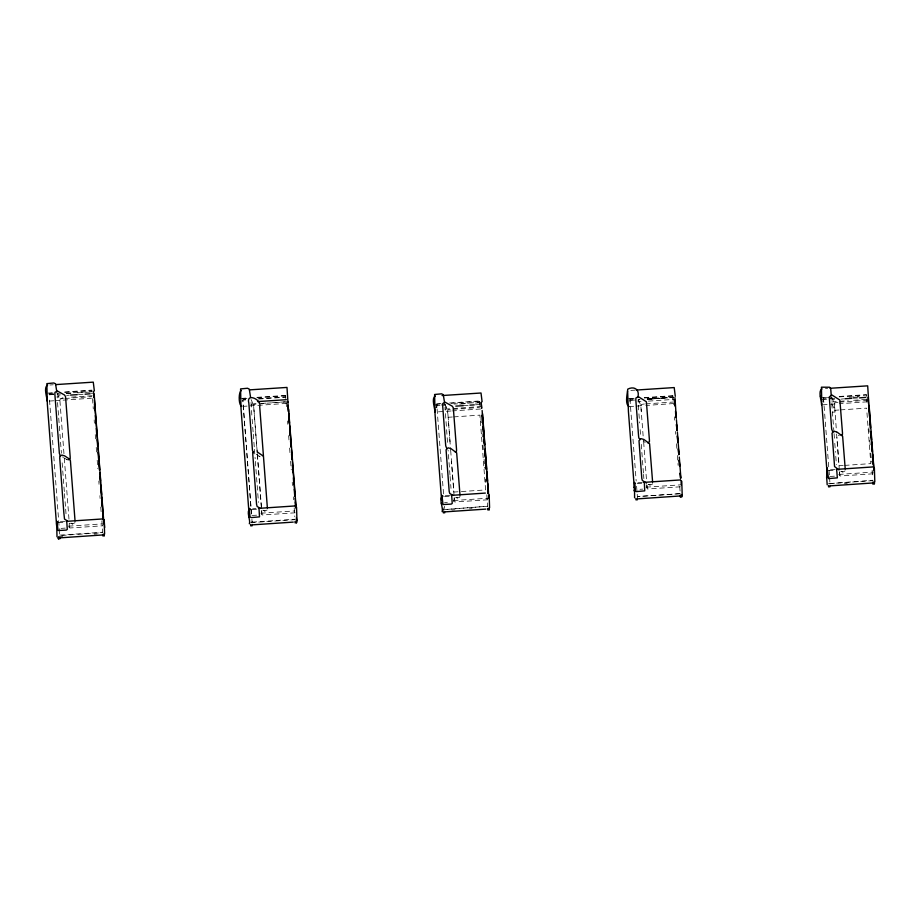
<?xml version="1.0" encoding="UTF-8"?>
<svg xmlns="http://www.w3.org/2000/svg" width="921" height="921" viewBox="0 0 921 921"><rect width="100%" height="100%" fill="white"/><g stroke="black" fill="none" stroke-linecap="round" stroke-linejoin="round"><path stroke-width="0.69" stroke-dasharray="4.61 3.45" d="M64.712 392.369L91.916 390.527L91.95 393.739L91.847 392.346M251.824 415.072L251.053 402.396L253.805 401.855M251.917 519.283L252.124 522.564L251.905 519.709M285.579 397.653L285.614 395.823L286.696 410.041M435.334 407.577L436.784 407.473L436.842 405.24L445.43 404.664M447.502 442.322L445.027 407.174L449.034 406.564M451.025 403.306L479.668 401.383L479.703 404.584L479.76 402.339L454.007 404.077M443.289 509.647L487.658 506.239L444.739 509.555L444.532 506.285M634.201 398.701L629.906 398.989L629.987 402.189L630.045 399.956L634.339 399.668M638.633 409.88L638.08 400.059L639.496 399.633M644.228 398.022L672.871 396.099L672.906 399.3L672.963 397.055L647.21 398.793M680.262 493.668L637.355 496.557L680.262 493.668L679.733 486.587M832.031 397.388L823.443 397.964L823.524 401.165L822.073 401.257M823.524 401.165L823.581 398.931L832.158 398.344M833.954 432.26L831.64 401.947L831.836 399.749L834.438 399.472M829.971 483.56L872.901 480.232M460.028 496.154C460.373 498.618 455.078 497.547 456.356 497.697M251.007 404.331L257.627 403.697M646.807 488.153L646.876 484.527M831.64 401.947L848.206 400.658M444.97 409.108L481.683 406.46M69.098 527.56L69.282 523.174L69.835 527.986L102.864 525.787M261.426 514.574L261.633 510.326M839.284 475.57L839.503 471.621M75.05 522.656L72.655 523.945L68.81 521.931M652.609 483.663C652.252 485.666 647.705 484.4 648.971 484.699M845.121 470.827L843.256 471.943L840.539 471.068M267.159 509.946L264.995 510.959L262.692 510.073M453.673 501.795L454.249 497.467M638.034 401.993L640.993 401.625M66.634 395.443L69.236 395.167M463.597 405.677L468.697 405.24M841.057 399.127L843.659 398.851M60.015 395.788C53.855 395.65 58.276 400.67 62.985 397.699M256.176 403.905L253.897 404.112L253.678 405.758L257.27 453.42M286.581 403.41L248.451 406M450.196 409.488L447.917 409.695L447.71 411.342L450.622 450.139M480.612 408.993L452.499 410.904M651.884 398.828L647.417 399.161L656.201 398.655L647.659 399.127M475.455 404.791L480.325 404.469M295.192 512.801L262.174 514.989L261.599 510.407M487.808 499.792L454.79 501.991L454.18 497.052M680.423 486.795L647.394 488.993L646.853 484.768M873.039 473.797L840.021 475.996L839.422 471.149M63.48 398.574L60.072 398.92L60.084 402.615M64.815 398.482L91.824 396.663M644.412 403.985L640.935 404.503L641.258 411.215M645.759 403.893L674.126 401.982M673.804 403.548L645.817 405.459M838.006 402.247L834.391 402.88L836.556 432.663M839.399 402.155L868.319 400.244M867.283 401.821L839.296 403.72M49.918 384.99L53.234 384.771M47.535 393.106L53.268 392.714M64.723 391.943L91.927 390.101M48.963 393.428L53.257 393.14M49.101 394.395L59.105 393.716M66.266 393.232L71.988 392.853M73.415 392.749L92.008 391.494M49.089 394.821L60.533 394.05M66.254 393.658L71.976 393.279M77.698 392.887L91.996 391.92L91.893 390.527M78.446 394.545L83.351 394.246M71.424 397.124L92.526 395.708M49.481 401.061L53.683 400.785M55.076 400.681L91.467 398.229M241.256 398.402L246.989 398.022M257.017 397.342L287.087 395.316M242.684 398.735L246.978 398.448M257.005 397.768L287.076 395.742M245.677 399.507L242.822 399.702L251.479 513.596M258.559 398.632L285.729 396.801M245.665 399.933L242.81 400.128L251.468 514.022M258.548 399.058L285.729 397.227M261.46 403.444L268.92 402.938M272.42 402.707L286.293 401.763M258.962 403.72L286.903 401.844M244.157 406.288L247.024 406.092M630.85 390.412L635.271 390.113M436.715 403.847L441.009 403.559M449.609 402.984L479.68 400.957M435.276 404.365L440.998 403.985M435.38 405.758L445.419 405.09M459.717 404.123L468.305 403.536M475.455 403.064L479.749 402.765M452.994 409.292L479.542 407.519M628.49 398.666L634.212 398.275M644.24 397.596L672.871 395.673M451.071 410.996L435.829 412.009M661.117 398.206L673.988 397.342M630.033 400.382L640.049 399.702M647.198 399.219L672.952 397.481M825.435 388.604L827.645 388.455M648.372 401.119L673.619 399.415M452.315 416.994L448.182 417.282L450.265 445.096M453.696 416.902L479.899 415.141L482.811 453.017L485.586 489.914L459.383 491.687M629.02 406.575L644.412 405.551M822.016 397.63L827.749 397.25M839.204 396.479L866.408 394.637M839.192 396.905L866.396 395.063M849.323 397.193L859.339 396.514M822.119 399.438L835.013 398.586M853.606 397.331L859.328 396.939M853.617 400.29L868.353 399.3M822.499 404.849L837.891 403.812M838.996 409.995L834.863 410.282L834.875 410.939L832.112 403.905M840.378 409.903L866.58 408.141L866.661 408.797M834.967 412.044L832.423 412.171M843.222 465.485L839.077 465.761L836.89 437.406M844.603 465.393L870.806 463.62L866.742 409.891M458.002 491.779L453.869 492.056L451.497 461.352M60.326 521.781L64.735 521.482M252.653 508.783L255.969 508.565M445.269 495.786L449.69 495.486M637.885 482.788L642.305 482.489M830.5 469.779L834.921 469.48M58.299 522.656L64.666 522.23M251.905 509.578L258.271 509.152M444.521 496.58L449.609 496.235M637.136 483.571L642.225 483.237M828.486 470.666L836.118 470.147M68.522 526.167L102.277 523.888M260.85 513.216L294.605 510.936M646.07 487.174L681.241 484.803M838.709 474.43L873.879 472.059M453.5 500.552L488.66 498.18M61.051 528.378L65.241 528.101M251.986 515.484L257.569 515.104M444.601 502.486L447.387 502.29M640.003 489.293L642.8 489.109M829.844 476.479L835.428 476.099M59.796 535.124L102.715 532.234M252.135 522.138L295.042 519.237M250.673 522.644L295.042 519.663M828.52 483.652L872.889 480.658M58.449 536.609L62.743 536.321M94.253 534.203L97.119 534.007M451.992 510.038L454.859 509.843M469.169 508.887L472.036 508.691M844.384 483.56L847.251 483.364M852.869 398.229L859.189 397.907M91.386 393.67L92.572 393.624M664.375 397.987L654.981 398.62M841.31 471.575L842.842 471.955L841 471.437L841.587 471.702M648.683 484.584L650.226 484.953L648.384 484.434M456.079 497.582L457.61 497.962L455.768 497.432M67.797 459.947L63.94 457.921M71.124 523.577L72.655 523.945L70.813 523.427L71.412 523.692M839.365 435.541L838.248 435.196M260.159 456.758L255.624 453.915M67.072 459.763L66.231 459.556M62.536 456.908L63.33 457.415M643.18 440.986L645.184 442.483M638.311 399.702L640.797 405.355L643.514 440.963M251.099 399.564L253.574 405.217L257.281 452.867M831.502 397.055L834.069 402.788L834.622 407.289M444.831 404.227L447.399 409.949L447.997 415.026M57.079 393.371L59.853 399.944L64.205 456.862M866.373 395.051L866.488 396.444M866.707 398.885L866.914 402.166M868.871 427.851L869.194 432.133M869.861 440.273L870.391 447.836M870.84 453.12L871.473 462.112M872.141 470.251L872.671 477.803M836.602 434.01L839.319 469.722M834.058 433.653L834.587 440.583M834.794 443.346L835.474 452.292M835.784 456.344L836.418 464.656M823.466 397.953L829.441 475.996M829.545 477.423L830.074 484.941M672.848 396.088L673.493 404.561M674.471 416.856L674.667 420.114M675.53 431.431L675.749 434.263M676.509 443.738L676.935 449.816M677.361 455.469L678.109 465.37M643.664 442.092L646.749 483.444M638.932 413.817L639.635 423.004M640.141 429.681L640.648 436.358M641.258 444.371L643.434 472.98M643.537 474.384L643.86 478.621M629.929 398.977L636.169 481.004M636.607 486.23L637.459 497.939M479.645 401.372L480.071 407.036M480.935 418.422L481.269 422.693M482.144 433.653L482.351 436.922M483.007 445.039L483.537 452.579M484.089 459.268L484.722 468.236M485.609 479.196L485.816 482.466M486.795 494.853L487.646 506.665M450.703 450.599L454.099 495.97M450.001 475.178L448.101 450.265M450.093 476.456L451.002 488.36M443.542 493.909L436.727 404.261L436.784 407.473M443.185 507.782L443.404 510.625M287.571 421.001L287.778 424.282M288.653 435.668L288.975 439.939M289.631 448.055L290.161 455.596M290.599 461.294L291.243 469.837M292.233 482.224L292.441 485.494M293.304 496.891L293.523 499.735M294.179 507.851L294.824 516.819M257.385 454.295L261.403 507.137M257.373 454.847L261.391 507.816M252.147 419.228L253.183 432.87M253.287 434.217L254.334 447.997M254.426 449.344L255.152 458.739M255.347 461.421L258.467 502.406M92.549 398.609L93.297 408.982M94.172 419.93L94.379 423.2M95.243 434.574L95.565 438.833M96.221 447.364L96.763 454.467M97.189 460.155L97.845 468.685M98.823 481.05L99.031 484.319M99.894 495.694L100.113 498.537M100.757 507.068L101.298 514.171M101.851 520.86L102.703 532.66L59.784 535.55L59.462 531.29M64.309 458.29L69.179 521.747M57.551 402.512L58.633 416.695M58.737 418.122L61.408 453.213M62.144 462.849L64.378 492.24M64.482 493.656L65.552 507.759M65.667 509.163L66.197 516.221M49.527 400.082L59.358 529.863M264.995 510.959L263.153 510.441L264.995 510.959M259.63 456.678L259.043 456.413L259.63 456.678"/><path stroke-width="1.38" d="M821.762 401.706L821.428 387.188L829.625 387.234L830.719 388.754L831.283 395.777M59.75 537.357L59.853 538.75L58.403 538.854L58.437 537.024M102.657 534.468L102.761 535.861L104.211 535.757L104.269 533.524M241.797 406.437C238.481 405.424 238.378 392.093 241.29 390.446M249.107 514.321L241.049 409.085L240.577 388.904L247.53 388.259L249.257 389.076L250.581 397.365M249.349 523.796C250.938 520.434 245.55 510.648 250.305 508.968M287.951 402.235L286.995 387.43L249.487 389.871M296.481 519.559L296.55 522.771L295.1 522.863L294.996 521.482M296.55 522.771L296.608 520.526M296.965 520.756L296.539 507.206M434.885 412.021C435.115 408.682 431.028 398.125 435.311 396.03M441.562 499.873L435.069 414.531L434.608 394.487L441.562 393.831L443.277 394.649L444.613 402.949M442.115 511.615C443.611 508.081 438.143 497.916 442.92 495.959M487.612 508.473L487.716 509.866L489.155 509.762L489.201 507.943M489.581 507.759L489.155 494.209M629.02 406.575C624.737 404.181 627.316 393.797 627.742 389.134C634.615 385.703 639.968 389.882 637.804 397.504M676.336 418.341L674.955 397.573M681.816 494.945L681.77 496.764L680.331 496.868L680.366 495.038M682.185 494.761L681.77 481.211M821.555 404.86C821.785 401.51 817.698 390.953 821.981 388.858M821.751 402.707L827.334 476.376M827.196 484.791L826.632 476.94L827.231 470.09M868.641 400.647L867.686 385.841L830.178 388.282M874.443 481.948L874.397 483.767L872.947 483.859L872.993 482.04M874.812 481.752L874.386 468.202M104.603 534.099L104.142 519.674L104.695 527.445M634.581 497.789L634.534 482.374L634.903 483.502M451.716 495.924L452.234 503.465L451.198 504.109L443.001 504.535L441.919 495.371L442.644 496.649M259.043 509.094L259.503 516.865L251.26 517.602L250.028 516.9L249.303 508.38L250.028 509.647M66.784 521.85L67.279 529.448L66.243 530.105L58.058 530.531L56.975 521.367L57.701 522.633M644.355 482.857L644.723 490.858L636.492 491.595L635.248 490.905L634.604 483.03M868.342 401.452L868.353 399.3M267.378 507.989L259.71 406.679C262.255 399.656 245.803 392.358 248.831 403.053L252.458 450.357L253.402 452.752M253.966 451.75L252.78 452.821L252.78 454.548L256.568 504.374L257.143 506.492L260.528 508.427M836.694 470.055L837.35 477.861L828.543 478.609L827.127 468.916M455.354 452.038L456.528 451.083L456.528 449.413L453.316 407.842L452.269 406.196L445.165 402.224L442.736 403.548L442.644 405.447L445.718 445.81L446.662 448.205M841.299 435.38L842.473 434.424L842.473 432.755L839.86 400.025L831.824 394.948L829.28 396.974L831.663 429.14L832.607 431.535M68.615 459.809L70.18 458.646L70.18 456.977L65.541 396.629L64.482 394.982L57.39 391.011L54.961 392.334L54.869 394.234L59.37 453.362L60.314 455.757M647.843 442.863L649.42 441.7L649.42 440.031L646.381 401.752L638.345 396.675L635.916 397.999L635.824 399.898L638.61 436.427L638.863 438.131L640.164 439.121M103.682 523.796L101.805 497.202M681.241 484.803L681.068 480.543M488.66 498.18L488.591 495.417M47.57 385.174C43.252 387.257 47.19 397.791 47.144 401.165M57.965 521.954L56.618 522.875L57.01 536.782M77.26 394.649L70.48 395.074M85.066 394.2L90.143 393.751M474.234 404.883L469.917 405.148M851.683 398.333L844.879 398.77M859.489 397.884L865.763 397.377M455.791 406.126L463.298 405.689M638.403 498.802L680.826 495.924M831.018 485.804L873.453 482.926M55.767 384.598L93.274 382.146L94.356 390.907M442.08 395.546L481.015 393.002L482.097 401.763M636.699 390.02L674.207 387.568L675.289 396.318M66.162 521.378L102.749 518.937M258.502 508.392L295.077 505.94M451.117 495.383L485.344 493.08M643.733 482.385L680.308 479.945M836.349 469.388L872.935 466.935M58.483 537.945L103.267 534.917M253.171 524.809L293.246 522.103M445.787 511.811L485.862 509.106M286.35 399.679L257.523 401.602M67.406 520.918L64.505 519.076L63.848 512.916L59.738 458.244L59.83 456.344L61.834 455.055L64.643 455.872L69.351 458.992L70.41 460.638L75.05 520.975M257.385 452.015L263.049 455.964M453.144 495.429L449.759 493.495L449.183 491.377L446.075 449.816L448.205 447.825L451.014 448.654L456.666 452.867L459.993 494.991M838.996 469.94L834.564 466.567L832.031 433.204L834.161 431.212L836.959 432.041L842.623 436.255L845.236 468.985M646.369 482.938L642.374 480.497L641.799 478.379L638.99 440.652L641.108 438.661L643.917 439.49L649.57 443.703L652.609 481.982M827.519 470.493L827.07 467.741M287.824 401.706L288.618 411.537M56.595 525.569L47.351 404.112L46.856 383.631L53.809 382.975L55.536 383.804L56.86 392.093M634.224 487.036L634.327 488.199L628.433 411.618L627.627 391.195M94.379 399.944L97.891 445.752M869.102 405.298L873.833 467.546M868.63 401.084L870.644 427.563M870.944 431.454L871.588 439.881M871.738 441.85L872.475 451.555M872.682 454.318L873.925 470.55M868.054 397.4L868.48 403.525M868.929 408.797L869.459 416.361M869.908 421.634L870.322 427.77M870.771 433.043L871.312 440.18M871.75 445.879L872.164 452.004M872.613 457.288L873.154 464.414M874.397 483.767L874.294 482.374L872.843 482.477L872.947 483.859M829.925 485.367L830.04 486.76L828.578 486.864L828.474 485.471M676.44 419.688L677.303 430.982M677.407 432.386L678.213 443.07M678.317 444.313L679.076 454.398M679.284 457.069L680.861 477.826M674.633 399.875L675.07 405.608M675.507 411.342L675.945 417.086M676.486 424.259L676.923 429.992M677.361 435.725L677.902 442.897M678.34 448.631L678.777 454.375M679.214 460.109L679.652 465.842M680.193 473.014L680.631 478.759M674.621 400.301L675.058 406.034M675.611 413.207L675.933 417.512M676.475 424.685L676.912 430.418M677.349 436.151L677.787 441.896M678.328 449.057L678.765 454.801M679.203 460.535L679.64 466.268M680.193 473.44L680.515 477.746M681.667 495.371L681.77 496.764M680.216 495.475L680.331 496.868M637.309 498.365L637.413 499.758L635.962 499.861L635.858 498.468M482.523 413.644L488.51 492.367M482.132 410.501L484.745 444.716M485.056 448.941L486.599 469.18M486.795 471.725L487.485 480.866M487.693 483.56L488.395 492.827M481.211 402.281L481.648 407.968M482.19 415.083L482.616 420.77M483.053 426.458L483.49 432.145M484.032 439.259L484.458 444.947M484.895 450.634L485.436 457.749M485.862 463.436L486.3 469.123M486.737 474.81L487.278 481.925M487.704 487.612L488.142 493.311M481.199 402.707L481.637 408.394M482.178 415.509L482.5 419.769M483.041 426.884L483.479 432.571M484.02 439.685L484.342 443.945M484.883 451.06L485.309 456.747M485.851 463.862L486.288 469.549M486.725 475.236L487.151 480.935M487.693 488.038L488.13 493.737M489.051 508.38L489.155 509.762M444.693 511.374L444.797 512.755L443.346 512.859L443.243 511.466M288.584 409.223L296.205 508.714M288.722 412.965L289.482 422.935M289.701 425.778L291.312 447.019M291.52 449.747L292.222 458.9M292.418 461.559L295.019 495.751M295.215 498.353L295.837 506.492M287.836 405.275L288.261 411.388M288.71 416.66L289.252 423.775M289.678 429.462L290.103 435.587M290.541 440.848L290.967 446.961M291.52 453.65L291.945 459.775M292.383 465.036L292.913 472.577M293.362 477.838L293.787 483.962M294.225 489.224L294.766 496.338M295.204 502.037L295.514 506.723M296.389 517.683L296.597 520.952M252.078 524.371L252.181 525.764L250.731 525.856L250.627 524.475M94.138 393.843L94.932 404.169M94.932 404.987L103.808 521.988M98.11 448.573L99.721 469.756M99.94 472.577L100.585 481.05M100.884 485.091L101.609 494.519M93.47 391.425L93.884 397.538M94.437 404.215L94.875 409.903M95.3 415.59L95.842 422.693M96.279 428.369L96.693 434.482M97.142 439.743L97.684 446.846M98.11 452.533L98.535 458.635M98.973 463.896L99.399 470.009M99.952 476.687L100.377 482.8M100.815 488.049L101.345 495.579M101.794 500.84L102.208 506.953M102.657 512.203L103.198 519.317M104.108 534.364L104.211 535.757M58.288 537.461L58.403 538.854M826.632 476.94L826.667 477.838M820.473 395.846L820.496 396.732M634.016 489.949L634.051 490.835M626.994 397.573L627.017 398.459M441.401 502.947L441.435 503.833M433.803 403.007L433.826 403.893M248.785 515.944L248.82 516.831M239.771 397.435L239.805 398.321"/></g></svg>
